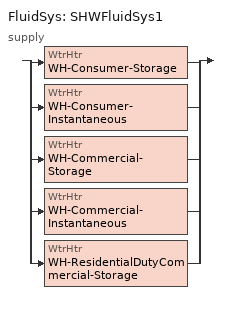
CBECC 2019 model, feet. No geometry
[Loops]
FluidSys 'SHWFluidSys1'
 supply: split
  | WtrHtr 'WH-Consumer-Storage'
  | WtrHtr 'WH-Consumer-Instantaneous'
  | WtrHtr 'WH-Commercial-Storage'
  | WtrHtr 'WH-Commercial-Instantaneous'
  | WtrHtr 'WH-ResidentialDutyCommercial-Storage'
[Proj]
020012S-OffSml-CECStd13: ZipCode=95814; DisableMandUFacChecks=0
[Bldg]
Small Office: FuncClassMthd=AreaCategoryMethod; TotStoryCnt=1; AboveGrdStoryCnt=1
[Story]
Building Story 1: Z=0; FlrToFlrHgt=10.7; FlrToCeilingHgt=10
[Spc] Story=Building Story 1
Name | ThrmlZnRef | Area | SpcFuncDefaultsRef | SpcFunc | SecSide100PctControlled | SHWFluidSegRef | CommRfrgEPD | CondgType
Perimeter_ZN_1 | Perimeter_ZN_1 Thermal Zone | 1221.17 | Office Defaults | Office Area (Open plan office) | 1 | SHWSupply1
Perimeter_ZN_2 | Perimeter_ZN_2 Thermal Zone | 724.411 | Office Defaults | Office Area (Open plan office) | 1 | SHWSupply1
Perimeter_ZN_3 | Perimeter_ZN_3 Thermal Zone | 1221.17 | Office Defaults | Office Area (Open plan office) | 1 | SHWSupply1
Perimeter_ZN_4 | Perimeter_ZN_4 Thermal Zone | 724.411 | Office Defaults | Office Area (Open plan office) | 1 | SHWSupply1
Core_ZN | Core_ZN Thermal Zone | 1610.9 | Office Defaults | Office Area (Open plan office) |  | SHWSupply1 | 0
Attic | Attic Thermal Zone | 6113.67 |  | Unoccupied-Exclude from Gross Floor Area |  |  |  | IndirectlyConditioned
[ThrmlZn] HasUnknownHVAC=1
Name | Type | ClgTstatSchRef | HtgTstatSchRef
Attic Thermal Zone | Unconditioned
Core_ZN Thermal Zone; Perimeter_ZN_1 Thermal Zone; Perimeter_ZN_2 Thermal Zone; Perimeter_ZN_3 Thermal Zone; Perimeter_ZN_4 Thermal Zone | Conditioned | Office ClgSetPt | Office HtgSetPt
[FluidSys]
SHWFluidSys1: Status=New; Type=ServiceHotWater; DsgnSupWtrTemp=135
[WtrHtr] Sys=SHWFluidSys1; FluidSegOutRef=SHWSupply1; FluidSegMakeupRef=SHWMakeup1; FlowRt=15
Name | StorCap | UEF | RE | FirstHrRating | CapRtd | StdbyLossFrac | IsUEFRtd | EF | ThrmlEff
WH-Consumer-Storage | 20 | 0.92 | 0.9 | 90 | 75000 | 0.03 | 1
WH-Consumer-Instantaneous | 1 | 0.92 |  |  | 60000 |  | 1
WH-Commercial-Storage | 20 |  | 0.9 |  | 75001 | 0.03 | 0 | 0.8 | 0.9
WH-Commercial-Instantaneous | 10 | 0.92 |  |  | 201000 |  |  |  | 0.9
WH-ResidentialDutyCommercial-Storage | 20 | 0.92 | 0.9 | 90 | 75001 |  | 1 |  | 0.9
[FluidSeg] Sys=SHWFluidSys1
Name | Type | Src
SHWSupply1 | PrimarySupply
SHWMakeup1 | MakeupFluid | MunicipalWater
[SpcFuncDefaults]
Office Defaults: SpcFunc=Office Area (Open plan office); OccSchRef=Office Occupancy; IntLtgRegSchRef=Office Lights; RecptSchRef=Office Receptacle; ProcElecSchRef=Office Receptacle; CommRfrgEqpSchRef=Office Receptacle; ElevSchRef=Office Elevator; ProcGasSchRef=Office Receptacle; HotWtrHtgSchRef=Office ServiceHotWater
[Sch]
Name | Type | EndMonth[1] | EndDay[1] | SchWeekRef[1]
Office Occupancy | Fraction | 12 | 31 | OfficeOccupancyWk
Office Receptacle | Fraction | 12 | 31 | OfficeReceptacleWk
Office ServiceHotWater | Fraction | 12 | 31 | OfficeServiceHotWaterWk
Office Elevator | Fraction |  |  | OfficeElevatorWk
Office Lights | Fraction | 12 | 31 | OfficeLightsWk
Office ClgSetPt | Temperature | 12 | 31 | OfficeClgSetPtWk
Office HtgSetPt | Temperature | 12 | 31 | OfficeHtgSetPtWk
[SchWeek]
Name | Type | SchDaySunRef | SchDayMonRef | SchDayTueRef | SchDayWedRef | SchDayThuRef | SchDayFriRef | SchDaySatRef | SchDayHolRef | SchDayClgDDRef | SchDayHtgDDRef | SchDayWDRef
OfficeOccupancyWk | Fraction | OfficeOccupancySun | OfficeOccupancyWD | OfficeOccupancyWD | OfficeOccupancyWD | OfficeOccupancyWD | OfficeOccupancyWD | OfficeOccupancySat | OfficeOccupancySun | OnDay | OffDay
OfficeReceptacleWk | Fraction | OfficeReceptacleSun | OfficeReceptacleWD | OfficeReceptacleWD | OfficeReceptacleWD | OfficeReceptacleWD | OfficeReceptacleWD | OfficeReceptacleSat | OfficeReceptacleSun | OnDay | OffDay
OfficeServiceHotWaterWk | Fraction | OfficeServiceHotWaterSun | OfficeServiceHotWaterWD | OfficeServiceHotWaterWD | OfficeServiceHotWaterWD | OfficeServiceHotWaterWD | OfficeServiceHotWaterWD | OfficeServiceHotWaterSat | OfficeServiceHotWaterSun | OnDay | OffDay
OfficeElevatorWk | Fraction | OfficeElevatorSun |  |  |  |  |  | OfficeElevatorSat |  |  |  | OfficeElevatorWD
OfficeLightsWk | Fraction | OfficeLightsSun | OfficeLightsWD | OfficeLightsWD | OfficeLightsWD | OfficeLightsWD | OfficeLightsWD | OfficeLightsSat | OfficeLightsSun | OnDay | OffDay
OfficeClgSetPtWk | Temperature | OfficeClgSetPtSun | OfficeClgSetPtWD | OfficeClgSetPtWD | OfficeClgSetPtWD | OfficeClgSetPtWD | OfficeClgSetPtWD | OfficeClgSetPtSat | OfficeClgSetPtSun | OfficeClgSetPtWD | OfficeClgSetPtWD
OfficeHtgSetPtWk | Temperature | OfficeHtgSetPtSun | OfficeHtgSetPtWD | OfficeHtgSetPtWD | OfficeHtgSetPtWD | OfficeHtgSetPtWD | OfficeHtgSetPtWD | OfficeHtgSetPtSat | OfficeHtgSetPtSun | OfficeHtgSetPtWD | OfficeHtgSetPtWD
[SchDay]
Name | Type | Hr
OfficeOccupancySun | Fraction | ( 0, 0, 0, 0, 0, 0, 0.05, 0.05, 0.05, 0.05, 0.05, 0.05, 0.05, 0.05, 0.05, 0.05, 0.05, 0.05, 0, 0, 0, 0, 0, 0 )
OfficeOccupancyWD | Fraction | ( 0, 0, 0, 0, 0, 0, 0.1, 0.2, 0.95, 0.95, 0.95, 0.95, 0.5, 0.95, 0.95, 0.95, 0.95, 0.3, 0.1, 0.1, 0.1, 0.1, 0.05, 0.05 )
OfficeOccupancySat | Fraction | ( 0, 0, 0, 0, 0, 0, 0.1, 0.1, 0.3, 0.3, 0.3, 0.3, 0.1, 0.1, 0.1, 0.1, 0.1, 0.05, 0.05, 0, 0, 0, 0, 0 )
OfficeReceptacleSun; OfficeLightsSun | Fraction | ( 0.05, 0.05, 0.05, 0.05, 0.05, 0.05, 0.05, 0.05, 0.05, 0.05, 0.05, 0.05, 0.05, 0.05, 0.05, 0.05, 0.05, 0.05, 0.05, 0.05, 0.05, 0.05, 0.05, 0.05 )
OfficeReceptacleWD | Fraction | ( 0.05, 0.05, 0.05, 0.05, 0.05, 0.1, 0.1, 0.3, 0.9, 0.9, 0.9, 0.9, 0.9, 0.9, 0.9, 0.9, 0.9, 0.5, 0.3, 0.3, 0.2, 0.2, 0.1, 0.05 )
OfficeReceptacleSat; OfficeLightsSat | Fraction | ( 0.05, 0.05, 0.05, 0.05, 0.05, 0.05, 0.1, 0.1, 0.3, 0.3, 0.3, 0.3, 0.15, 0.15, 0.15, 0.15, 0.15, 0.05, 0.05, 0.05, 0.05, 0.05, 0.05, 0.05 )
OfficeServiceHotWaterSun | Fraction | ( 0.04, 0.04, 0.04, 0.04, 0.04, 0.07, 0.04, 0.04, 0.04, 0.04, 0.04, 0.06, 0.06, 0.09, 0.06, 0.04, 0.04, 0.04, 0.04, 0.04, 0.04, 0.07, 0.04, 0.04 )
OfficeServiceHotWaterWD | Fraction | ( 0.05, 0.05, 0.05, 0.05, 0.05, 0.08, 0.07, 0.19, 0.35, 0.38, 0.39, 0.47, 0.57, 0.54, 0.34, 0.33, 0.44, 0.26, 0.21, 0.15, 0.17, 0.08, 0.05, 0.05 )
OfficeServiceHotWaterSat | Fraction | ( 0.05, 0.05, 0.05, 0.05, 0.05, 0.08, 0.07, 0.11, 0.15, 0.21, 0.19, 0.23, 0.2, 0.19, 0.15, 0.12, 0.14, 0.07, 0.07, 0.07, 0.07, 0.09, 0.05, 0.05 )
OfficeElevatorWD | Fraction | ( 0, 0, 0, 0, 0, 0, 0, 0.35, 0.69, 0.43, 0.37, 0.43, 0.58, 0.48, 0.37, 0.37, 0.46, 0.62, 0.2, 0.12, 0.04, 0.04, 0, 0 )
OfficeElevatorSat | Fraction | ( 0, 0, 0, 0, 0, 0, 0, 0.16, 0.14, 0.21, 0.18, 0.25, 0.21, 0.13, 0.08, 0.04, 0.05, 0.06, 0, 0, 0, 0, 0, 0 )
OfficeElevatorSun; OffDay | Fraction | ( 0, 0, 0, 0, 0, 0, 0, 0, 0, 0, 0, 0, 0, 0, 0, 0, 0, 0, 0, 0, 0, 0, 0, 0 )
OfficeLightsWD | Fraction | ( 0.05, 0.05, 0.05, 0.05, 0.05, 0.1, 0.1, 0.3, 0.65, 0.65, 0.65, 0.65, 0.65, 0.65, 0.65, 0.65, 0.65, 0.35, 0.3, 0.3, 0.2, 0.2, 0.1, 0.05 )
OnDay | Fraction | ( 1, 1, 1, 1, 1, 1, 1, 1, 1, 1, 1, 1, 1, 1, 1, 1, 1, 1, 1, 1, 1, 1, 1, 1 )
OfficeClgSetPtSun | Temperature | ( 85, 85, 85, 85, 85, 85, 85, 85, 85, 85, 85, 85, 85, 85, 85, 85, 85, 85, 85, 85, 85, 85, 85, 85 )
OfficeClgSetPtWD | Temperature | ( 85, 85, 85, 85, 85, 75, 75, 75, 75, 75, 75, 75, 75, 75, 75, 75, 75, 75, 75, 75, 75, 75, 75, 75 )
OfficeClgSetPtSat | Temperature | ( 85, 85, 85, 85, 85, 75, 75, 75, 75, 75, 75, 75, 75, 75, 75, 75, 75, 75, 75, 85, 85, 85, 85, 85 )
OfficeHtgSetPtSun | Temperature | ( 60, 60, 60, 60, 60, 60, 60, 60, 60, 60, 60, 60, 60, 60, 60, 60, 60, 60, 60, 60, 60, 60, 60, 60 )
OfficeHtgSetPtWD | Temperature | ( 60, 60, 60, 60, 60, 70, 70, 70, 70, 70, 70, 70, 70, 70, 70, 70, 70, 70, 70, 70, 70, 70, 70, 70 )
OfficeHtgSetPtSat | Temperature | ( 60, 60, 60, 60, 60, 70, 70, 70, 70, 70, 70, 70, 70, 70, 70, 70, 70, 70, 70, 60, 60, 60, 60, 60 )
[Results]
End Use | Proposed Design Site (MWh) | Proposed Design Site (MBtu) | Proposed Design TDV (kBtu/ft²-yr) | Standard Design Site (MWh) | Standard Design Site (MBtu) | Standard Design TDV (kBtu/ft²-yr) | Compliance TDV Margin (kBtu/ft²-yr)
Space Heating | -- | 26.7 | 10.01 | -- | 26.7 | 10.01 | --
Space Cooling | 9.9 | -- | 79.33 | 9.9 | -- | 79.33 | --
Indoor Fans | 20.6 | -- | 110.13 | 20.6 | -- | 110.13 | --
Heat Rejection | -- | -- | -- | -- | -- | -- | --
Pumps & Misc. | -- | -- | -- | -- | -- | -- | --
Domestic Hot Water | -- | 18.9 | 6.16 | 1.7 | -- | 8.52 | 2.36
Indoor Lighting | 7.4 | -- | 38.22 | 7.4 | -- | 38.22 | --
Compliance Total | 37.9 | 45.6 | 243.85 | 39.6 | 26.7 | 246.21 | 2.36
Receptacle | 23.6 | -- | 120.68 | 23.6 | -- | 120.68 | --
Process | -- | -- | -- | -- | -- | -- | --
Other Ltg | -- | -- | -- | -- | -- | -- | --
Process Motors | -- | -- | -- | -- | -- | -- | --
Photovoltaics | -- | -- | -- | -- | -- | -- | --
Battery | -- | -- | -- | -- | -- | -- | --
TOTAL | 61.5 | 45.6 | 364.53 | 63.2 | 26.7 | 366.89 | 2.36
PASS
